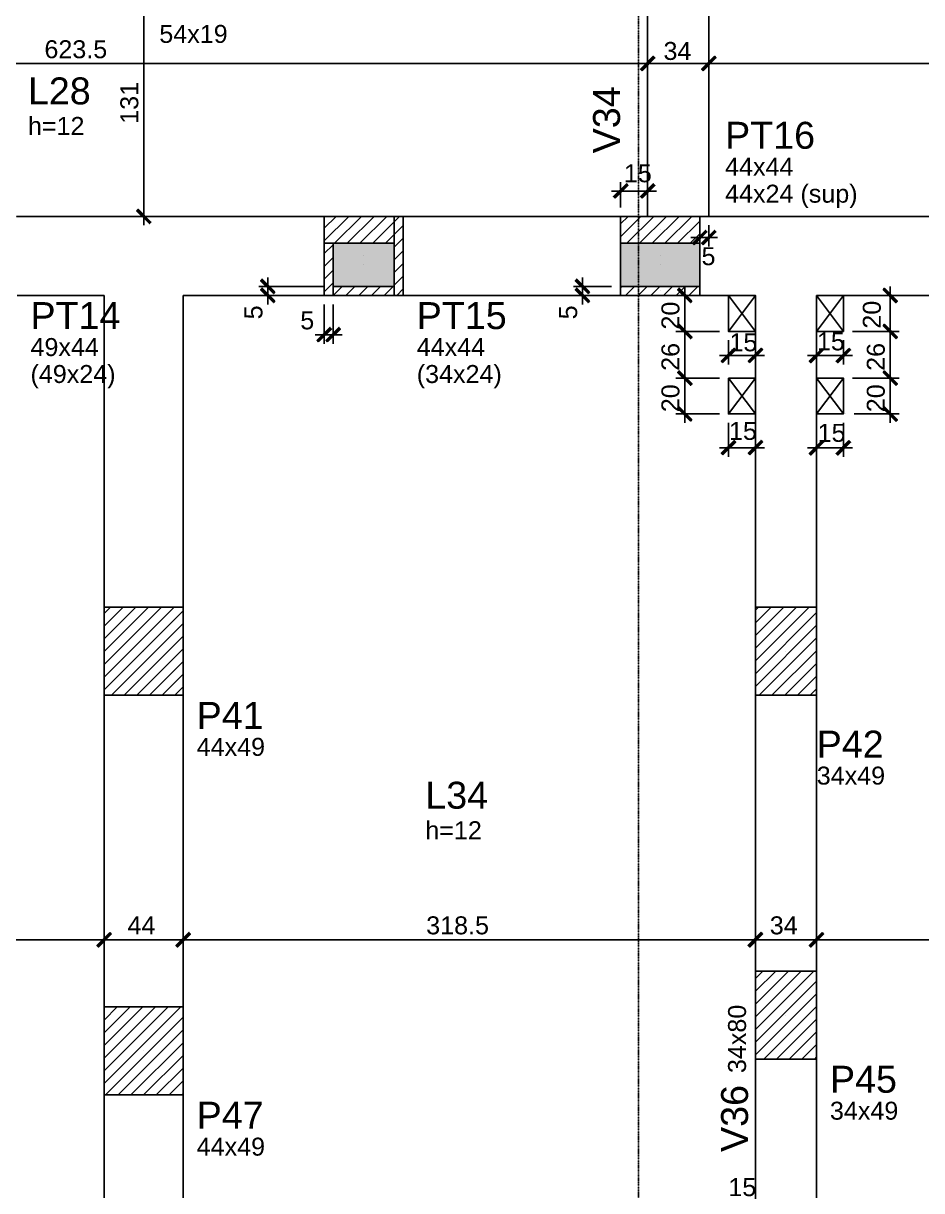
# Model space of a CAD drawing. Extents: x -1789 to 4156, y -3064 to 1391.
# Drawn here: x -373 to 127, y -1373 to -724 of the extents above; entities that cross this region are included whole.
import ezdxf

# ---------------------------------------------------------------- set-up
doc = ezdxf.new("R2010")
doc.units = 0
doc.linetypes.add('ESTILO_TQS_0004', pattern=[1.09, 0.3, -0.15, 0.02, -0.15, 0.02, -0.15, 0.3])
for name, color, linetype in [('1', 1, 'CONTINUOUS'), ('2', 2, 'CONTINUOUS'), ('3', 3, 'CONTINUOUS'), ('37', 8, 'CONTINUOUS'), ('4', 4, 'CONTINUOUS'), ('5', 5, 'CONTINUOUS')]:
    doc.layers.add(name, color=color, linetype=linetype)
doc.styles.add('TQS_ARIAL', font='arial.ttf')

msp = doc.modelspace()

# ---------------------------------------------------------------- linework, layer by layer
at = {"layer": '1', "linetype": 'Continuous'}
for p, q in [((-306.4964, -695.2196), (-306.4964, -836.2196)), ((-654.4964, -746.21675), (-20.9964, -746.21675)), ((-30.9964, -746.21675), (13.0036, -746.21675)), ((3.0036, -746.21675), (559.0036, -746.21675)), ((8.0036, -742.3261), (8.0036, -741.21675)), ((-45.9964, -817.13065), (-20.9964, -817.13065)), ((-40.9964, -826.2197), (-40.9964, -812.13065)), ((-25.9964, -826.2196), (-25.9964, -812.13065)), ((3.0036, -836.2196), (3.0036, -848.08745)), ((8.0036, -836.2196), (8.0036, -848.08745)), ((-18.9964, -838.7197), (-18.9964, -838.7197)), ((-1.9964, -843.08745), (13.0036, -843.08745)), ((-183.9964, -853.2197), (-183.9964, -853.2197)), ((-183.9964, -853.2197), (-183.9964, -853.2197)), ((-18.9964, -853.2197), (-18.9964, -853.2197)), ((-18.9964, -853.2197), (-18.9964, -853.2197)), ((-183.9964, -858.2197), (-183.9964, -858.2197)), ((-183.9964, -858.2197), (-183.9964, -858.2197)), ((-18.9964, -858.2197), (-18.9964, -858.2197)), ((-205.9964, -870.2197), (-242.40135, -870.2197)), ((-237.40135, -880.2197), (-237.40135, -865.2197)), ((-45.9964, -870.2197), (-67.2185, -870.2197)), ((-62.2185, -880.2197), (-62.2185, -865.2197)), ((-5.29615, -900.2197), (-5.29615, -870.2197)), ((109.0254, -870.2197), (109.0254, -900.2197)), ((-210.9964, -875.2197), (-242.40135, -875.2197)), ((-45.9964, -875.2197), (-67.2185, -875.2197)), ((-18.9964, -872.7197), (-18.9964, -872.7197)), ((13.5036, -875.2197), (-10.29615, -875.2197)), ((19.0036, -895.2197), (34.0036, -875.2197)), ((19.0036, -875.2197), (34.0036, -895.2197)), ((68.0036, -875.2197), (83.0036, -895.2197)), ((83.0036, -875.2197), (68.0036, -895.2197)), ((88.0036, -875.2197), (114.0254, -875.2197)), ((-205.9964, -880.2197), (-205.9964, -902.1096)), ((-200.9964, -880.2197), (-200.9964, -902.1096)), ((14.0036, -895.2197), (-10.29615, -895.2197)), ((14.0036, -895.2197), (-10.29615, -895.2197)), ((-5.29615, -890.2197), (-5.29615, -926.215)), ((88.0036, -895.2197), (114.0254, -895.2197)), ((88.0036, -895.2197), (114.0254, -895.2197)), ((109.0254, -890.2197), (109.0254, -926.215)), ((-210.9964, -897.1096), (-195.9964, -897.1096)), ((19.0036, -900.2197), (19.0036, -913.6618)), ((34.0036, -900.2197), (34.0036, -913.6618)), ((68.0036, -900.2197), (68.0036, -913.6618)), ((83.0036, -900.2197), (83.0036, -913.6618)), ((14.0036, -908.6618), (39.0036, -908.6618)), ((88.0036, -908.6618), (63.0036, -908.6618)), ((14.0036, -921.215), (-10.29615, -921.215)), ((14.0036, -921.215), (-10.29615, -921.215)), ((-5.29615, -946.2197), (-5.29615, -916.215)), ((19.0036, -921.215), (34.0036, -941.2197)), ((34.0036, -921.215), (19.0036, -941.2197)), ((83.0036, -921.215), (68.0036, -941.2197)), ((83.0036, -941.215), (68.0036, -921.215)), ((88.0036, -921.215), (114.0254, -921.215)), ((88.0036, -921.215), (114.0254, -921.215)), ((109.0254, -916.215), (109.0254, -946.2197)), ((14.0036, -941.2197), (-10.29615, -941.2197)), ((89.0036, -941.2197), (114.0254, -941.2197)), ((19.0071, -946.215), (19.0071, -965.01135)), ((34.0036, -946.2197), (34.0036, -965.01135)), ((68.0036, -946.2197), (68.0036, -965.01135)), ((83.0036, -946.215), (83.0036, -965.01135)), ((14.0071, -960.01135), (39.0036, -960.01135)), ((88.0036, -960.01135), (63.0036, -960.01135)), ((-306.4964, -1073.2196), (-306.4964, -1073.2196)), ((51.0036, -1073.2196), (51.0036, -1073.2196)), ((-328.4964, -1213.43085), (-328.4964, -1238.809)), ((-328.4964, -1213.43085), (-328.4964, -1238.809)), ((34.0036, -1220.5411), (34.0036, -1238.809)), ((68.0036, -1223.12665), (68.0036, -1238.809)), ((68.0036, -1223.12665), (68.0036, -1238.809)), ((-323.4964, -1233.809), (-654.4964, -1233.809)), ((-279.4964, -1233.809), (-333.4964, -1233.809)), ((-289.4964, -1233.809), (39.0036, -1233.809)), ((-284.4964, -1229.5905), (-284.4964, -1238.809)), ((73.0036, -1233.809), (29.0036, -1233.809)), ((404.0036, -1233.809), (63.0036, -1233.809)), ((51.0036, -1275.7196), (51.0036, -1275.7196)), ((-306.4964, -1295.7196), (-306.4964, -1295.7196))]:
    msp.add_line(p, q, dxfattribs=at)
for points in [[(-29.09055, -750.1948), (-21.94525, -743.0495), (-22.82915, -742.1656), (-29.97445, -749.3109), (-29.09055, -750.1948)], [(-29.09055, -750.1948), (-21.94525, -743.0495), (-22.82915, -742.1656), (-29.97445, -749.3109), (-29.09055, -750.1948)], [(4.90945, -750.1948), (12.05475, -743.0495), (11.17085, -742.1656), (4.02555, -749.3109), (4.90945, -750.1948)], [(4.90945, -750.1948), (12.05475, -743.0495), (11.17085, -742.1656), (4.02555, -749.3109), (4.90945, -750.1948)], [(-44.09055, -821.1087), (-36.94525, -813.9634), (-37.82915, -813.07955), (-44.97445, -820.2248), (-44.09055, -821.1087)], [(-29.09055, -821.1087), (-21.94525, -813.9634), (-22.82915, -813.07955), (-29.97445, -820.2248), (-29.09055, -821.1087)], [(-310.47445, -828.12545), (-303.32915, -835.27075), (-302.44525, -834.38685), (-309.59055, -827.24155), (-310.47445, -828.12545)], [(-0.09055, -847.06545), (7.05475, -839.9202), (6.17085, -839.0363), (-0.97445, -846.1816), (-0.09055, -847.06545)], [(4.90945, -847.06545), (12.05475, -839.9202), (11.17085, -839.0363), (4.02555, -846.1816), (4.90945, -847.06545)], [(-233.42335, -873.3138), (-240.5686, -866.16855), (-241.4525, -867.05245), (-234.3072, -874.1977), (-233.42335, -873.3138)], [(-58.24045, -873.3138), (-65.38575, -866.16855), (-66.2696, -867.05245), (-59.12435, -874.1977), (-58.24045, -873.3138)], [(-233.42335, -878.3138), (-240.5686, -871.16855), (-241.4525, -872.05245), (-234.3072, -879.1977), (-233.42335, -878.3138)], [(-58.24045, -878.3138), (-65.38575, -871.16855), (-66.2696, -872.05245), (-59.12435, -879.1977), (-58.24045, -878.3138)], [(-1.31815, -878.3138), (-8.4634, -871.16855), (-9.3473, -872.05245), (-2.202, -879.1977), (-1.31815, -878.3138)], [(105.0474, -872.12555), (112.19265, -879.2708), (113.07655, -878.38695), (105.9313, -871.24165), (105.0474, -872.12555)], [(-209.09055, -901.0876), (-201.94525, -893.94235), (-202.82915, -893.05845), (-209.97445, -900.2037), (-209.09055, -901.0876)], [(-204.09055, -901.0876), (-196.94525, -893.94235), (-197.82915, -893.05845), (-204.97445, -900.2037), (-204.09055, -901.0876)], [(-1.31815, -898.3138), (-8.4634, -891.16855), (-9.3473, -892.05245), (-2.202, -899.1977), (-1.31815, -898.3138)], [(-9.2742, -892.12555), (-2.1289, -899.2708), (-1.245, -898.38695), (-8.3903, -891.24165), (-9.2742, -892.12555)], [(105.0474, -892.12555), (112.19265, -899.2708), (113.07655, -898.38695), (105.9313, -891.24165), (105.0474, -892.12555)], [(105.0474, -892.12555), (112.19265, -899.2708), (113.07655, -898.38695), (105.9313, -891.24165), (105.0474, -892.12555)], [(15.90945, -912.6398), (23.05475, -905.49455), (22.17085, -904.61065), (15.02555, -911.75595), (15.90945, -912.6398)], [(30.90945, -912.6398), (38.05475, -905.49455), (37.17085, -904.61065), (30.02555, -911.75595), (30.90945, -912.6398)], [(71.09775, -904.68375), (63.95245, -911.82905), (64.83635, -912.7129), (71.98165, -905.56765), (71.09775, -904.68375)], [(86.09775, -904.68375), (78.95245, -911.82905), (79.83635, -912.7129), (86.98165, -905.56765), (86.09775, -904.68375)], [(-1.31815, -924.30915), (-8.4634, -917.16385), (-9.3473, -918.04775), (-2.202, -925.19305), (-1.31815, -924.30915)], [(-9.2742, -918.12085), (-2.1289, -925.26615), (-1.245, -924.38225), (-8.3903, -917.23695), (-9.2742, -918.12085)], [(105.0474, -918.12085), (112.19265, -925.26615), (113.07655, -924.38225), (105.9313, -917.23695), (105.0474, -918.12085)], [(105.0474, -918.12085), (112.19265, -925.26615), (113.07655, -924.38225), (105.9313, -917.23695), (105.0474, -918.12085)], [(-1.31815, -944.3138), (-8.4634, -937.16855), (-9.3473, -938.05245), (-2.202, -945.1977), (-1.31815, -944.3138)], [(105.0474, -938.12555), (112.19265, -945.2708), (113.07655, -944.38695), (105.9313, -937.24165), (105.0474, -938.12555)], [(15.91295, -963.9894), (23.05825, -956.8441), (22.17435, -955.96025), (15.0291, -963.1055), (15.91295, -963.9894)], [(30.90945, -963.9894), (38.05475, -956.8441), (37.17085, -955.96025), (30.02555, -963.1055), (30.90945, -963.9894)], [(71.09775, -956.03335), (63.95245, -963.1786), (64.83635, -964.0625), (71.98165, -956.9172), (71.09775, -956.03335)], [(86.09775, -956.03335), (78.95245, -963.1786), (79.83635, -964.0625), (86.98165, -956.9172), (86.09775, -956.03335)], [(-325.40225, -1229.831), (-332.54755, -1236.97625), (-331.66365, -1237.86015), (-324.51835, -1230.71485), (-325.40225, -1229.831)], [(-325.40225, -1229.831), (-332.54755, -1236.97625), (-331.66365, -1237.86015), (-324.51835, -1230.71485), (-325.40225, -1229.831)], [(-281.40225, -1229.831), (-288.54755, -1236.97625), (-287.66365, -1237.86015), (-280.51835, -1230.71485), (-281.40225, -1229.831)], [(-287.59055, -1237.78705), (-280.44525, -1230.64175), (-281.32915, -1229.7579), (-288.47445, -1236.90315), (-287.59055, -1237.78705)], [(37.09775, -1229.831), (29.95245, -1236.97625), (30.83635, -1237.86015), (37.98165, -1230.71485), (37.09775, -1229.831)], [(30.90945, -1237.78705), (38.05475, -1230.64175), (37.17085, -1229.7579), (30.02555, -1236.90315), (30.90945, -1237.78705)], [(71.09775, -1229.831), (63.95245, -1236.97625), (64.83635, -1237.86015), (71.98165, -1230.71485), (71.09775, -1229.831)], [(71.09775, -1229.831), (63.95245, -1236.97625), (64.83635, -1237.86015), (71.98165, -1230.71485), (71.09775, -1229.831)]]:
    msp.add_lwpolyline(points, dxfattribs=at)
for points in [[(-29.09055, -750.1948), (-22.82915, -742.1656), (-29.97445, -749.3109)], [(-29.09055, -750.1948), (-22.82915, -742.1656), (-29.97445, -749.3109)], [(-29.09055, -750.1948), (-21.94525, -743.0495), (-22.82915, -742.1656)], [(-29.09055, -750.1948), (-21.94525, -743.0495), (-22.82915, -742.1656)], [(4.90945, -750.1948), (11.17085, -742.1656), (4.02555, -749.3109)], [(4.90945, -750.1948), (11.17085, -742.1656), (4.02555, -749.3109)], [(4.90945, -750.1948), (12.05475, -743.0495), (11.17085, -742.1656)], [(4.90945, -750.1948), (12.05475, -743.0495), (11.17085, -742.1656)], [(-29.09055, -750.1948), (-29.97445, -749.3109), (-29.09055, -750.1948)], [(-29.09055, -750.1948), (-29.97445, -749.3109), (-29.09055, -750.1948)], [(4.90945, -750.1948), (4.02555, -749.3109), (4.90945, -750.1948)], [(4.90945, -750.1948), (4.02555, -749.3109), (4.90945, -750.1948)], [(-44.09055, -821.1087), (-37.82915, -813.07955), (-44.97445, -820.2248)], [(-44.09055, -821.1087), (-36.94525, -813.9634), (-37.82915, -813.07955)], [(-29.09055, -821.1087), (-22.82915, -813.07955), (-29.97445, -820.2248)], [(-29.09055, -821.1087), (-21.94525, -813.9634), (-22.82915, -813.07955)], [(-44.09055, -821.1087), (-44.97445, -820.2248), (-44.09055, -821.1087)], [(-29.09055, -821.1087), (-29.97445, -820.2248), (-29.09055, -821.1087)], [(-310.47445, -828.12545), (-302.44525, -834.38685), (-309.59055, -827.24155)], [(-310.47445, -828.12545), (-309.59055, -827.24155), (-310.47445, -828.12545)], [(-310.47445, -828.12545), (-303.32915, -835.27075), (-302.44525, -834.38685)], [(-0.09055, -847.06545), (6.17085, -839.0363), (-0.97445, -846.1816)], [(-0.09055, -847.06545), (7.05475, -839.9202), (6.17085, -839.0363)], [(4.90945, -847.06545), (11.17085, -839.0363), (4.02555, -846.1816)], [(4.90945, -847.06545), (12.05475, -839.9202), (11.17085, -839.0363)], [(-0.09055, -847.06545), (-0.97445, -846.1816), (-0.09055, -847.06545)], [(4.90945, -847.06545), (4.02555, -846.1816), (4.90945, -847.06545)], [(-233.42335, -873.3138), (-240.5686, -866.16855), (-241.4525, -867.05245)], [(-233.42335, -873.3138), (-241.4525, -867.05245), (-234.3072, -874.1977)], [(-58.24045, -873.3138), (-65.38575, -866.16855), (-66.2696, -867.05245)], [(-58.24045, -873.3138), (-66.2696, -867.05245), (-59.12435, -874.1977)], [(-233.42335, -878.3138), (-240.5686, -871.16855), (-241.4525, -872.05245)], [(-233.42335, -878.3138), (-241.4525, -872.05245), (-234.3072, -879.1977)], [(-233.42335, -873.3138), (-234.3072, -874.1977), (-233.42335, -873.3138)], [(-58.24045, -878.3138), (-65.38575, -871.16855), (-66.2696, -872.05245)], [(-58.24045, -878.3138), (-66.2696, -872.05245), (-59.12435, -879.1977)], [(-58.24045, -873.3138), (-59.12435, -874.1977), (-58.24045, -873.3138)], [(-1.31815, -878.3138), (-8.4634, -871.16855), (-9.3473, -872.05245)], [(-1.31815, -878.3138), (-9.3473, -872.05245), (-2.202, -879.1977)], [(105.0474, -872.12555), (113.07655, -878.38695), (105.9313, -871.24165)], [(105.0474, -872.12555), (105.9313, -871.24165), (105.0474, -872.12555)], [(105.0474, -872.12555), (112.19265, -879.2708), (113.07655, -878.38695)], [(-233.42335, -878.3138), (-234.3072, -879.1977), (-233.42335, -878.3138)], [(-58.24045, -878.3138), (-59.12435, -879.1977), (-58.24045, -878.3138)], [(-1.31815, -878.3138), (-2.202, -879.1977), (-1.31815, -878.3138)], [(-209.09055, -901.0876), (-202.82915, -893.05845), (-209.97445, -900.2037)], [(-209.09055, -901.0876), (-201.94525, -893.94235), (-202.82915, -893.05845)], [(-204.09055, -901.0876), (-197.82915, -893.05845), (-204.97445, -900.2037)], [(-204.09055, -901.0876), (-196.94525, -893.94235), (-197.82915, -893.05845)], [(-1.31815, -898.3138), (-8.4634, -891.16855), (-9.3473, -892.05245)], [(-1.31815, -898.3138), (-9.3473, -892.05245), (-2.202, -899.1977)], [(-9.2742, -892.12555), (-1.245, -898.38695), (-8.3903, -891.24165)], [(-9.2742, -892.12555), (-8.3903, -891.24165), (-9.2742, -892.12555)], [(-9.2742, -892.12555), (-2.1289, -899.2708), (-1.245, -898.38695)], [(105.0474, -892.12555), (113.07655, -898.38695), (105.9313, -891.24165)], [(105.0474, -892.12555), (105.9313, -891.24165), (105.0474, -892.12555)], [(105.0474, -892.12555), (113.07655, -898.38695), (105.9313, -891.24165)], [(105.0474, -892.12555), (105.9313, -891.24165), (105.0474, -892.12555)], [(105.0474, -892.12555), (112.19265, -899.2708), (113.07655, -898.38695)], [(105.0474, -892.12555), (112.19265, -899.2708), (113.07655, -898.38695)], [(-209.09055, -901.0876), (-209.97445, -900.2037), (-209.09055, -901.0876)], [(-204.09055, -901.0876), (-204.97445, -900.2037), (-204.09055, -901.0876)], [(-1.31815, -898.3138), (-2.202, -899.1977), (-1.31815, -898.3138)], [(15.90945, -912.6398), (22.17085, -904.61065), (15.02555, -911.75595)], [(15.90945, -912.6398), (23.05475, -905.49455), (22.17085, -904.61065)], [(30.90945, -912.6398), (37.17085, -904.61065), (30.02555, -911.75595)], [(30.90945, -912.6398), (38.05475, -905.49455), (37.17085, -904.61065)], [(71.09775, -904.68375), (63.95245, -911.82905), (64.83635, -912.7129)], [(71.09775, -904.68375), (64.83635, -912.7129), (71.98165, -905.56765)], [(71.09775, -904.68375), (71.98165, -905.56765), (71.09775, -904.68375)], [(86.09775, -904.68375), (78.95245, -911.82905), (79.83635, -912.7129)], [(86.09775, -904.68375), (79.83635, -912.7129), (86.98165, -905.56765)], [(86.09775, -904.68375), (86.98165, -905.56765), (86.09775, -904.68375)], [(15.90945, -912.6398), (15.02555, -911.75595), (15.90945, -912.6398)], [(30.90945, -912.6398), (30.02555, -911.75595), (30.90945, -912.6398)], [(-1.31815, -924.30915), (-8.4634, -917.16385), (-9.3473, -918.04775)], [(-1.31815, -924.30915), (-9.3473, -918.04775), (-2.202, -925.19305)], [(-9.2742, -918.12085), (-1.245, -924.38225), (-8.3903, -917.23695)], [(-9.2742, -918.12085), (-8.3903, -917.23695), (-9.2742, -918.12085)], [(-9.2742, -918.12085), (-2.1289, -925.26615), (-1.245, -924.38225)], [(105.0474, -918.12085), (113.07655, -924.38225), (105.9313, -917.23695)], [(105.0474, -918.12085), (105.9313, -917.23695), (105.0474, -918.12085)], [(105.0474, -918.12085), (113.07655, -924.38225), (105.9313, -917.23695)], [(105.0474, -918.12085), (105.9313, -917.23695), (105.0474, -918.12085)], [(105.0474, -918.12085), (112.19265, -925.26615), (113.07655, -924.38225)], [(105.0474, -918.12085), (112.19265, -925.26615), (113.07655, -924.38225)], [(-1.31815, -924.30915), (-2.202, -925.19305), (-1.31815, -924.30915)], [(-1.31815, -944.3138), (-8.4634, -937.16855), (-9.3473, -938.05245)], [(-1.31815, -944.3138), (-9.3473, -938.05245), (-2.202, -945.1977)], [(105.0474, -938.12555), (113.07655, -944.38695), (105.9313, -937.24165)], [(105.0474, -938.12555), (105.9313, -937.24165), (105.0474, -938.12555)], [(105.0474, -938.12555), (112.19265, -945.2708), (113.07655, -944.38695)], [(-1.31815, -944.3138), (-2.202, -945.1977), (-1.31815, -944.3138)], [(15.91295, -963.9894), (22.17435, -955.96025), (15.0291, -963.1055)], [(15.91295, -963.9894), (23.05825, -956.8441), (22.17435, -955.96025)], [(30.90945, -963.9894), (37.17085, -955.96025), (30.02555, -963.1055)], [(30.90945, -963.9894), (38.05475, -956.8441), (37.17085, -955.96025)], [(71.09775, -956.03335), (63.95245, -963.1786), (64.83635, -964.0625)], [(71.09775, -956.03335), (64.83635, -964.0625), (71.98165, -956.9172)], [(71.09775, -956.03335), (71.98165, -956.9172), (71.09775, -956.03335)], [(86.09775, -956.03335), (78.95245, -963.1786), (79.83635, -964.0625)], [(86.09775, -956.03335), (79.83635, -964.0625), (86.98165, -956.9172)], [(86.09775, -956.03335), (86.98165, -956.9172), (86.09775, -956.03335)], [(15.91295, -963.9894), (15.0291, -963.1055), (15.91295, -963.9894)], [(30.90945, -963.9894), (30.02555, -963.1055), (30.90945, -963.9894)], [(-325.40225, -1229.831), (-332.54755, -1236.97625), (-331.66365, -1237.86015)], [(-325.40225, -1229.831), (-332.54755, -1236.97625), (-331.66365, -1237.86015)], [(-325.40225, -1229.831), (-331.66365, -1237.86015), (-324.51835, -1230.71485)], [(-325.40225, -1229.831), (-331.66365, -1237.86015), (-324.51835, -1230.71485)], [(-325.40225, -1229.831), (-324.51835, -1230.71485), (-325.40225, -1229.831)], [(-325.40225, -1229.831), (-324.51835, -1230.71485), (-325.40225, -1229.831)], [(-281.40225, -1229.831), (-288.54755, -1236.97625), (-287.66365, -1237.86015)], [(-287.59055, -1237.78705), (-281.32915, -1229.7579), (-288.47445, -1236.90315)], [(-281.40225, -1229.831), (-287.66365, -1237.86015), (-280.51835, -1230.71485)], [(-287.59055, -1237.78705), (-280.44525, -1230.64175), (-281.32915, -1229.7579)], [(-281.40225, -1229.831), (-280.51835, -1230.71485), (-281.40225, -1229.831)], [(37.09775, -1229.831), (29.95245, -1236.97625), (30.83635, -1237.86015)], [(30.90945, -1237.78705), (37.17085, -1229.7579), (30.02555, -1236.90315)], [(37.09775, -1229.831), (30.83635, -1237.86015), (37.98165, -1230.71485)], [(30.90945, -1237.78705), (38.05475, -1230.64175), (37.17085, -1229.7579)], [(37.09775, -1229.831), (37.98165, -1230.71485), (37.09775, -1229.831)], [(71.09775, -1229.831), (63.95245, -1236.97625), (64.83635, -1237.86015)], [(71.09775, -1229.831), (63.95245, -1236.97625), (64.83635, -1237.86015)], [(71.09775, -1229.831), (64.83635, -1237.86015), (71.98165, -1230.71485)], [(71.09775, -1229.831), (64.83635, -1237.86015), (71.98165, -1230.71485)], [(71.09775, -1229.831), (71.98165, -1230.71485), (71.09775, -1229.831)], [(71.09775, -1229.831), (71.98165, -1230.71485), (71.09775, -1229.831)], [(-287.59055, -1237.78705), (-288.47445, -1236.90315), (-287.59055, -1237.78705)], [(30.90945, -1237.78705), (30.02555, -1236.90315), (30.90945, -1237.78705)]]:
    msp.add_solid(points, dxfattribs=at)
at = {"layer": '2', "linetype": 'ESTILO_TQS_0004'}
for p, q in [((-30.9964, 1022.4371), (-30.9964, -2240.09335)), ((-1212.36285, -831.2196), (1301.79225, -831.2196))]:
    msp.add_line(p, q, dxfattribs=at)
at = {"layer": '2', "linetype": 'Continuous'}
for p, q in [((-25.9964, -746.21675), (-25.9964, -746.21675)), ((-25.9964, -746.21675), (-25.9964, -746.21675)), ((8.0036, -746.21675), (8.0036, -746.21675)), ((8.0036, -747.3261), (8.0036, -747.3261)), ((-306.4964, -831.2196), (-306.4964, -831.2196)), ((-205.9964, -844.9135), (-192.3026, -831.2197)), ((-205.9964, -837.84245), (-199.37365, -831.2197)), ((-200.2315, -846.2197), (-185.2315, -831.2197)), ((-193.16045, -846.2197), (-178.16045, -831.2197)), ((-186.0894, -846.2197), (-171.0894, -831.2197)), ((-166.9964, -834.19775), (-164.0183, -831.2197)), ((-40.9964, -842.54805), (-29.668, -831.2197)), ((-40.9964, -835.477), (-36.7391, -831.2197)), ((-40.9964, -831.2197), (-40.9964, -831.2197)), ((-37.59695, -846.2197), (-22.59695, -831.2197)), ((-30.5259, -846.2197), (-15.5259, -831.2197)), ((-25.9964, -831.2196), (-25.9964, -831.2196)), ((-23.4548, -846.2197), (-8.4548, -831.2197)), ((-16.38375, -846.2197), (-1.38375, -831.2197)), ((3.0036, -831.2196), (3.0036, -831.2196)), ((8.0036, -831.2196), (8.0036, -831.2196)), ((-179.0183, -846.2197), (-166.9964, -834.19775)), ((-166.9964, -841.26885), (-161.9964, -836.26885)), ((-9.3127, -846.2197), (3.0036, -833.9034)), ((-171.94725, -846.2197), (-166.9964, -841.26885)), ((-166.9964, -848.3399), (-161.9964, -843.3399)), ((-2.2416, -846.2197), (3.0036, -840.97445)), ((-205.9964, -851.98455), (-200.9964, -846.98455)), ((-166.9964, -855.41095), (-161.9964, -850.41095)), ((-205.9964, -859.05565), (-200.9964, -854.05565)), ((-166.9964, -862.48205), (-161.9964, -857.48205)), ((-205.9964, -866.1267), (-200.9964, -861.1267)), ((-205.9964, -873.19775), (-200.9964, -868.19775)), ((-200.9964, -875.2197), (-195.94725, -870.2197)), ((-200.9964, -870.2197), (-200.9964, -870.2197)), ((-193.8762, -875.2197), (-188.8762, -870.2197)), ((-186.8051, -875.2197), (-181.8051, -870.2197)), ((-179.73405, -875.2197), (-174.73405, -870.2197)), ((-172.66295, -875.2197), (-167.66295, -870.2197)), ((-166.9964, -869.5531), (-161.9964, -864.5531)), ((-40.9964, -870.83235), (-40.38375, -870.2197)), ((-40.9964, -870.2197), (-40.9964, -870.2197)), ((-38.3127, -875.2197), (-33.3127, -870.2197)), ((-31.2416, -875.2197), (-26.2416, -870.2197)), ((-24.17055, -875.2197), (-19.17055, -870.2197)), ((-17.0995, -875.2197), (-12.0995, -870.2197)), ((-10.0284, -875.2197), (-5.0284, -870.2197)), ((-2.95735, -875.2197), (2.04265, -870.2197)), ((-205.9964, -875.2197), (-205.9964, -875.2197)), ((-205.9964, -875.2197), (-205.9964, -875.2197)), ((-200.9964, -875.2197), (-200.9964, -875.2197)), ((-165.5919, -875.2197), (-161.9964, -871.6242)), ((-40.9964, -875.2197), (-40.9964, -875.2197)), ((18.5036, -875.2197), (18.5036, -875.2197)), ((83.0036, -875.2197), (83.0036, -875.2197)), ((19.0036, -895.2197), (19.0036, -895.2197)), ((19.0036, -895.2197), (19.0036, -895.2197)), ((19.0036, -895.2197), (19.0036, -895.2197)), ((34.0036, -895.2197), (34.0036, -895.2197)), ((68.0036, -895.2197), (68.0036, -895.2197)), ((83.0036, -895.2197), (83.0036, -895.2197)), ((83.0036, -895.2197), (83.0036, -895.2197)), ((83.0036, -895.2197), (83.0036, -895.2197)), ((19.0036, -921.215), (19.0036, -921.215)), ((19.0036, -921.215), (19.0036, -921.215)), ((83.0036, -921.215), (83.0036, -921.215)), ((83.0036, -921.215), (83.0036, -921.215)), ((19.0036, -941.2197), (19.0036, -941.2197)), ((19.0071, -941.215), (19.0071, -941.215)), ((34.0036, -941.2197), (34.0036, -941.2197)), ((68.0036, -941.2197), (68.0036, -941.2197)), ((83.0036, -941.215), (83.0036, -941.215)), ((84.0036, -941.2197), (84.0036, -941.2197)), ((-328.4964, -1087.62165), (-289.59435, -1048.7196)), ((-328.4964, -1080.5506), (-296.6654, -1048.7196)), ((-328.4964, -1073.4795), (-303.7365, -1048.7196)), ((-328.4964, -1066.40845), (-310.80755, -1048.7196)), ((-328.4964, -1059.3374), (-317.8786, -1048.7196)), ((-328.4964, -1052.2663), (-324.9497, -1048.7196)), ((-328.4964, -1094.6927), (-284.4964, -1050.6927)), ((34.0036, -1078.67505), (63.95905, -1048.7196)), ((34.0036, -1071.60395), (56.88795, -1048.7196)), ((34.0036, -1064.5329), (49.8169, -1048.7196)), ((34.0036, -1057.46185), (42.74585, -1048.7196)), ((34.0036, -1050.39075), (35.67475, -1048.7196)), ((34.0036, -1085.7461), (68.0036, -1051.7461)), ((-324.4522, -1097.7196), (-284.4964, -1057.7638)), ((34.0036, -1092.8172), (68.0036, -1058.8172)), ((-317.38115, -1097.7196), (-284.4964, -1064.83485)), ((-310.3101, -1097.7196), (-284.4964, -1071.9059)), ((36.17225, -1097.7196), (68.0036, -1065.88825)), ((43.2433, -1097.7196), (68.0036, -1072.9593)), ((-303.239, -1097.7196), (-284.4964, -1078.977)), ((50.3144, -1097.7196), (68.0036, -1080.0304)), ((-296.16795, -1097.7196), (-284.4964, -1086.04805)), ((57.38545, -1097.7196), (68.0036, -1087.10145)), ((-289.0969, -1097.7196), (-284.4964, -1093.1191)), ((64.4565, -1097.7196), (68.0036, -1094.1725)), ((-328.4964, -1208.43085), (-328.4964, -1208.43085)), ((-328.4964, -1208.43085), (-328.4964, -1208.43085)), ((34.0036, -1215.5411), (34.0036, -1215.5411)), ((68.0036, -1218.12665), (68.0036, -1218.12665)), ((68.0036, -1218.12665), (68.0036, -1218.12665)), ((-284.4964, -1224.5905), (-284.4964, -1224.5905)), ((-284.4964, -1233.809), (-284.4964, -1233.809)), ((34.0036, -1233.809), (34.0036, -1233.809)), ((34.0036, -1283.736), (66.52, -1251.2196)), ((34.0036, -1276.66495), (59.44895, -1251.2196)), ((34.0036, -1269.59385), (52.37785, -1251.2196)), ((34.0036, -1262.5228), (45.3068, -1251.2196)), ((34.0036, -1255.45175), (38.23575, -1251.2196)), ((34.0036, -1290.80705), (68.0036, -1256.80705)), ((34.0036, -1297.87815), (68.0036, -1263.87815)), ((-328.4964, -1313.8958), (-285.8202, -1271.2196)), ((-328.4964, -1306.82475), (-292.89125, -1271.2196)), ((-328.4964, -1299.7537), (-299.9623, -1271.2196)), ((-328.4964, -1292.6826), (-307.0334, -1271.2196)), ((-328.4964, -1285.61155), (-314.10445, -1271.2196)), ((-328.4964, -1278.5405), (-321.1755, -1271.2196)), ((-328.4964, -1271.4694), (-328.2466, -1271.2196)), ((38.7332, -1300.2196), (68.0036, -1270.9492)), ((-327.7491, -1320.2196), (-284.4964, -1276.9669)), ((45.8043, -1300.2196), (68.0036, -1278.0203)), ((-320.67805, -1320.2196), (-284.4964, -1284.03795)), ((52.87535, -1300.2196), (68.0036, -1285.09135)), ((-313.607, -1320.2196), (-284.4964, -1291.109)), ((59.9464, -1300.2196), (68.0036, -1292.1624)), ((-306.5359, -1320.2196), (-284.4964, -1298.1801)), ((67.0175, -1300.2196), (68.0036, -1299.2335)), ((-299.46485, -1320.2196), (-284.4964, -1305.25115)), ((-292.39375, -1320.2196), (-284.4964, -1312.32225)), ((-285.3227, -1320.2196), (-284.4964, -1319.3933))]:
    msp.add_line(p, q, dxfattribs=at)
at = {"layer": '3', "linetype": 'Continuous'}
for points in [[(-25.9964, -710.2197), (-25.9964, -831.2197)], [(8.0036, -831.2197), (8.0036, -710.2197)], [(-306.4964, -831.2197), (-376.9964, -831.2197)], [(-205.9964, -831.2197), (-306.4964, -831.2197)], [(-40.9964, -831.2197), (-161.9964, -831.2197)], [(8.0036, -831.2197), (3.0036, -831.2197)], [(51.0036, -831.2197), (8.0036, -831.2197)], [(172.7534, -831.2197), (51.0036, -831.2197)], [(-376.9964, -875.2197), (-328.4964, -875.2197)], [(-328.4964, -875.2197), (-328.4964, -1048.7196)], [(-284.4964, -1048.7196), (-284.4964, -875.2197)], [(-284.4964, -875.2197), (-205.9964, -875.2197)], [(-161.9964, -875.2197), (-40.9964, -875.2197)], [(3.0036, -875.2197), (34.0036, -875.2197)], [(19.0036, -875.2197), (34.0036, -875.2197), (34.0036, -895.2197), (19.0036, -895.2197), (19.0036, -875.2197)], [(34.0036, -875.2197), (34.0036, -1048.7196)], [(68.0036, -875.2197), (172.7534, -875.2197)], [(68.0036, -1048.7196), (68.0036, -875.2197)], [(68.0036, -875.2197), (83.0036, -875.2197), (83.0036, -895.2197), (68.0036, -895.2197), (68.0036, -875.2197)], [(19.0036, -921.215), (34.0036, -921.215), (34.0036, -941.2197), (19.0036, -941.2197), (19.0036, -921.215)], [(68.0036, -921.215), (83.0036, -921.215), (83.0036, -941.215), (68.0036, -941.2197), (68.0036, -921.215)], [(-328.4964, -1097.7196), (-328.4964, -1271.2196)], [(-284.4964, -1271.2196), (-284.4964, -1097.7196)], [(34.0036, -1097.7196), (34.0036, -1251.2196)], [(68.0036, -1251.2196), (68.0036, -1097.7196)], [(34.0036, -1300.2196), (34.0036, -1513.7196)], [(68.0036, -1456.2197), (68.0036, -1300.2196)], [(-328.4964, -1320.2196), (-328.4964, -1488.7196)], [(-284.4964, -1488.7196), (-284.4964, -1320.2196)]]:
    msp.add_lwpolyline(points, dxfattribs=at)
at = {"layer": '37', "linetype": 'Continuous'}
for points in [[(-200.9964, -870.2197), (-166.9964, -870.2197), (-166.9964, -846.2197)], [(-200.9964, -870.2197), (-166.9964, -846.2197), (-200.9964, -846.2197)], [(-200.9964, -870.2197), (-200.9964, -846.2197), (-200.9964, -870.2197)], [(-40.9964, -870.2197), (3.0036, -870.2197), (3.0036, -846.2197)], [(-40.9964, -870.2197), (3.0036, -846.2197), (-40.9964, -846.2197)], [(-40.9964, -870.2197), (-40.9964, -846.2197), (-40.9964, -870.2197)]]:
    msp.add_solid(points, dxfattribs=at)
at = {"layer": '5', "linetype": 'Continuous'}
for points in [[(-205.9964, -831.2197), (-166.9964, -831.2197), (-166.9964, -846.2197), (-205.9964, -846.2197), (-205.9964, -831.2197)], [(-166.9964, -875.2197), (-161.9964, -875.2197), (-161.9964, -831.2197), (-166.9964, -831.2197), (-166.9964, -875.2197)], [(3.0036, -831.2197), (-40.9964, -831.2197), (-40.9964, -846.2197), (3.0036, -846.2197), (3.0036, -831.2197)], [(-205.9964, -875.2197), (-200.9964, -875.2197), (-200.9964, -846.2197), (-205.9964, -846.2197), (-205.9964, -875.2197)], [(-200.9964, -870.2197), (-166.9964, -870.2197), (-166.9964, -846.2197), (-200.9964, -846.2197), (-200.9964, -870.2197)], [(-40.9964, -870.2197), (3.0036, -870.2197), (3.0036, -846.2197), (-40.9964, -846.2197), (-40.9964, -870.2197)], [(-200.9964, -875.2197), (-166.9964, -875.2197), (-166.9964, -870.2197), (-200.9964, -870.2197), (-200.9964, -875.2197)], [(3.0036, -870.2197), (-40.9964, -870.2197), (-40.9964, -875.2197), (3.0036, -875.2197), (3.0036, -870.2197)], [(-328.4964, -1097.7196), (-284.4964, -1097.7196), (-284.4964, -1048.7196), (-328.4964, -1048.7196), (-328.4964, -1097.7196)], [(34.0036, -1097.7196), (68.0036, -1097.7196), (68.0036, -1048.7196), (34.0036, -1048.7196), (34.0036, -1097.7196)], [(34.0036, -1300.2196), (68.0036, -1300.2196), (68.0036, -1251.2196), (34.0036, -1251.2196), (34.0036, -1300.2196)], [(-328.4964, -1320.2196), (-284.4964, -1320.2196), (-284.4964, -1271.2196), (-328.4964, -1271.2196), (-328.4964, -1320.2196)]]:
    msp.add_lwpolyline(points, dxfattribs=at)

# ---------------------------------------------------------------- texts
at = {"layer": '2', "linetype": 'Continuous', "style": 'TQS_ARIAL'}
for s, p in [('54x19', (-297.79625, -734.6798)), ('623.5', (-361.7464, -743.21675)), ('34', (-17.14895, -744.173)), ('h=12', (-370.93385, -785.90875)), ('44x44', (17.14495, -808.61115)), ('15', (-39.1732, -812.25585)), ('44x24 (sup)', (17.14495, -823.61115)), ('5', (4.03965, -858.3971)), ('5', (-219.32975, -894.1096)), ('15', (19.5639, -906.32555)), ('15', (68.26255, -905.8183)), ('49x44', (-369.4964, -908.9697)), ('44x44', (-154.4964, -908.9697)), ('(49x24)', (-369.4964, -923.9697)), ('(34x24)', (-154.4964, -923.9697)), ('15', (19.31435, -955.648)), ('15', (68.66525, -956.72375)), ('44x49', (-276.9964, -1131.4696)), ('34x49', (68.1584, -1147.46335)), ('h=12', (-149.7283, -1177.88465)), ('44', (-315.4964, -1230.809)), ('318.5', (-149.2464, -1230.809)), ('34', (42.0036, -1230.809)), ('34x49', (75.5036, -1333.9696)), ('44x49', (-276.9964, -1353.9696)), ('15', (18.9549, -1376.5104))]:
    msp.add_text(s, height=10, dxfattribs=at).set_placement(p)
for s, p in [('131', (-309.4964, -779.7196)), ('5', (-240.40135, -888.553)), ('5', (-65.2185, -888.553)), ('20', (-8.29615, -894.2197)), ('20', (103.8147, -893.73075)), ('26', (-8.29615, -917.21735)), ('26', (106.0254, -917.21735)), ('20', (-8.29615, -940.21735)), ('20', (106.0254, -940.21735)), ('34x80', (28.79435, -1308.0336))]:
    msp.add_text(s, height=10, rotation=90, dxfattribs=at).set_placement(p)
at = {"layer": '4', "linetype": 'Continuous', "style": 'TQS_ARIAL'}
for s, p in [('L28', (-370.93385, -768.90875)), ('PT16', (17.14495, -793.61115)), ('PT14', (-369.4964, -893.9697)), ('PT15', (-154.4964, -893.9697)), ('P41', (-276.9964, -1116.4696)), ('P42', (68.1584, -1132.46335)), ('L34', (-149.7283, -1160.88465)), ('P45', (75.5036, -1318.9696)), ('P47', (-276.9964, -1338.9696))]:
    msp.add_text(s, height=15, dxfattribs=at).set_placement(p)
for s, p in [('V34', (-41.34485, -796.1533)), ('V36', (29.9048, -1351.93105))]:
    msp.add_text(s, height=15, rotation=90, dxfattribs=at).set_placement(p)

doc.saveas('drawing.dxf')
